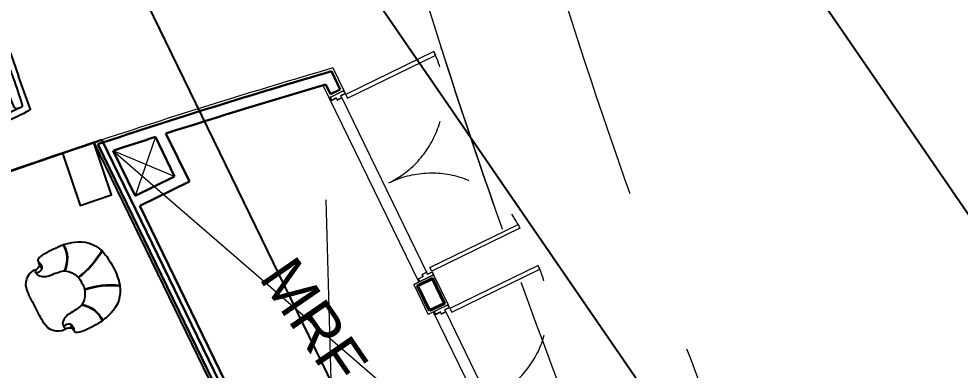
# Model space of a CAD drawing. Header units: millimetres. Extents: x 32582 to 41721, y -247935 to -234947.
# Drawn here: x 39140 to 39995, y -243514 to -243196 of the extents above; entities that cross this region are included whole.
import ezdxf

# ---------------------------------------------------------------- set-up
doc = ezdxf.new("R2010")
doc.units = ezdxf.units.MM
doc.header["$LTSCALE"] = 300
doc.header["$MEASUREMENT"] = 0
for name, pattern in [('DGN Style 2', [4.165224211938893, 2.499134527163335, -1.666089684775558]), ('DGN Style 4', [1.9026549028481765, 0.9507332431471213, -0.4753666215735606, 0.001188416553933902, -0.4753666215735606]), ('TDME_FASHION_L3$0$DGN Style 2', [4.165224211938892, 2.499134527163334, -1.666089684775558]), ('TDME_Fave_column_LGM$0$HIDDENX2', [0.75, 0.5, -0.25]), ('TDME_Fave_Core_L3$0$DGN Style 2', [4.165224211938893, 2.499134527163335, -1.666089684775558])]:
    doc.linetypes.add(name, pattern=pattern)
for name, color, linetype in [('1', 1, 'Continuous'), ('I-FURNITURE', 2, 'Continuous'), ('ID-facade', 1, 'Continuous')]:
    doc.layers.add(name, color=color, linetype=linetype)
for name, color, linetype, lineweight in [('A-_RALG----_E-', 9, 'Continuous', 0), ('MINORTEXT', 1, 'Continuous', 13), ('STRUCTURES', 3, 'DGN Style 2', 0), ('TDME_FASHION_L3$0$A-_CONC----_E-', 3, 'Continuous', 40), ('TDME_FASHION_L3$0$A-_DOOR----_E-', 1, 'Continuous', 13), ('TDME_FASHION_L3$0$A-_FLORPATT_E-', 8, 'Continuous', 13), ('TDME_FASHION_L3$0$A-_FNSH----_E-', 7, 'Continuous', 13), ('TDME_FASHION_L3$0$A-_SLABOPEN_E-', 8, 'TDME_FASHION_L3$0$DGN Style 2', 0), ('TDME_FASHION_L3$0$A-_WALL----_E-', 1, 'Continuous', 30), ('TDME_Fave_column_LGM$0$A-_SLABEDGE_E-', 2, 'Continuous', 13), ('TDME_Fave_Core_L3$0$A-_SLABOPEN_E-', 8, 'TDME_Fave_Core_L3$0$DGN Style 2', 0)]:
    doc.layers.add(name, color=color, linetype=linetype, lineweight=lineweight)
doc.layers.add('LEASE LINE', color=7, linetype='DGN Style 4', lineweight=30, true_color=0xf60929)
doc.styles.add('MINORTEXT', font='arial.ttf', dxfattribs={"height": 0.36})

# ---------------------------------------------------------------- blocks, each defined once
blk = doc.blocks.new('TDME_FASHION_L3$0$Doors_MR')
at = {"layer": 'TDME_FASHION_L3$0$A-_DOOR----_E-', "extrusion": (-3.1999e-12, -2.0425e-12, -1)}
for p, q in [((0, 0), (30.00000047683716, 9.536743164e-07)), ((7.842954432523458e-23, -11.99999928474426), (0, 0)), ((0, 0), (0, 0)), ((30.00000047683716, 9.536743164e-07), (30.00000047683716, -46.9999988079071)), ((1860.00000333786, 7.152557373000118e-07), (1830.00000333786, 7.152557373000118e-07)), ((1830.00000333786, 7.152557373000118e-07), (1830.00000333786, -46.9999988079071)), ((1860.000003814697, -11.99999833106994), (1860.00000333786, 7.152557373000118e-07)), ((1860.00000333786, 7.152557373000118e-07), (1860.00000333786, 7.152557373000118e-07)), ((2, -12.00000023841858), (7.842954432523458e-23, -11.99999928474426)), ((27.99999952316284, -1.999998807907104), (1.899999618530273, -2)), ((1.899999618530273, -2), (1.999998092651367, -2.000000238418579)), ((1.999998092651367, -2.000000238418579), (2, -12.00000023841858)), ((28.00000095367432, -48.99999785423279), (27.99999952316284, -1.999998807907104)), ((48.00000095367432, -48.99999737739562), (28.00000095367432, -48.99999785423279)), ((30.00000047683716, -46.9999988079071), (50.00000190734863, -46.99999833106994)), ((48.00000238418579, -90.99999761581421), (48.00000095367432, -48.99999737739562)), ((50.00000190734863, -46.99999833106994), (50.00000238418579, -92.99999856948851)), ((1830.00000333786, -46.9999988079071), (1810.000002861023, -46.9999997615814)), ((1810.000002861023, -46.9999997615814), (1810.000004291534, -92.99999976158142)), ((1812.000004291534, -90.99999904632568), (1812.00000333786, -48.99999856948853)), ((1812.00000333786, -48.99999856948853), (1832.000004291534, -48.99999833106995)), ((1832.000004291534, -48.99999833106995), (1832.000003814697, -1.999999046325683)), ((1832.000003814697, -1.999999046325683), (1858.10000371933, -1.999999284744262)), ((1858.10000371933, -1.999999284744262), (1858.000004291534, -1.999999284744262)), ((1858.000004291534, -1.999999284744262), (1858.00000333786, -11.99999976158142)), ((1858.00000333786, -11.99999976158142), (1860.000003814697, -11.99999833106994)), ((5.245208740200001e-06, -139.9999997615814), (5.245208740200001e-06, -127.9999997615814)), ((5.245208740200001e-06, -127.9999997615814), (2.000004768371582, -127.9999997615814)), ((30.0000057220459, -139.9999988079071), (5.245208740200001e-06, -139.9999997615814)), ((2.000004291534423, -137.9999990463257), (1.900005340576171, -138.0000007152557)), ((1.900005340576171, -138.0000007152557), (28.00000476837158, -137.9999992847442)), ((2.000004768371582, -127.9999997615814), (2.000004291534423, -137.9999990463257)), ((28.00000476837158, -137.9999992847442), (28.00000429153442, -90.99999833106995)), ((28.00000429153442, -90.99999833106995), (48.00000238418579, -90.99999761581421)), ((50.00000238418579, -92.99999856948851), (30.00000286102295, -92.99999856948851)), ((30.00000286102295, -92.99999856948851), (30.0000057220459, -139.9999988079071)), ((1810.000004291534, -92.99999976158142), (1830.00000333786, -92.99999904632568)), ((1832.000002861023, -90.99999880790709), (1812.000004291534, -90.99999904632568)), ((1830.00000333786, -92.99999904632568), (1830.00000333786, -139.9999990463257)), ((1830.00000333786, -139.9999990463257), (1860.000003814697, -139.9999992847442)), ((1832.000004291534, -137.9999997615814), (1832.000002861023, -90.99999880790709)), ((1858.100003242492, -137.9999997615814), (1832.000004291534, -137.9999997615814)), ((1860.00000333786, -127.9999990463257), (1858.00000333786, -127.9999992847442)), ((1858.00000333786, -127.9999992847442), (1858.000004291534, -137.9999985694885)), ((1858.000004291534, -137.9999985694885), (1858.100003242492, -137.9999997615814)), ((1860.000003814697, -139.9999992847442), (1860.00000333786, -127.9999990463257))]:
    blk.add_line(p, q, dxfattribs=at)
at = {"layer": 'TDME_FASHION_L3$0$A-_DOOR----_E-'}
for p, q in [((37.99998449036949, -1029.964439421324, 1.2261058e-09), (37.94444580911654, -139.9999956779825, 1.2261058e-09)), ((37.94444580911654, -139.9999956779825, 1.2261058e-09), (75.94444580905832, -139.9999964717089, 1.2261058e-09)), ((75.94444580905832, -139.9999964717089, 1.2261058e-09), (75.99998449036947, -1029.964440214992, 1.2261058e-09)), ((1784.055561068117, -139.9999997430705, 1.2261058e-09), (1784.000019263457, -1029.964443486159, 1.2261058e-09)), ((1822.055561068058, -139.9999990827059, 1.2261058e-09), (1784.055561068117, -139.9999997430705, 1.2261058e-09)), ((1822.000019263457, -1029.964442825852, 1.2261058e-09), (1822.055561068058, -139.9999990827059, 1.2261058e-09)), ((75.99998449036947, -1029.964440214992, 1.2261058e-09), (37.99998449036949, -1029.964439421324, 1.2261058e-09)), ((1784.000019263457, -1029.964443486159, 1.2261058e-09), (1822.000019263457, -1029.964442825852, 1.2261058e-09))]:
    blk.add_line(p, q, dxfattribs=at)
at = {"layer": 'TDME_FASHION_L3$0$A-_DOOR----_E-', "linetype": 'TDME_FASHION_L3$0$DGN Style 2', "extrusion": (3.199864532032771e-12, -2.0424931056149e-12, -1)}
blk.add_ellipse((27.96633720397949, -137.9838325977325), major_axis=(885.7904210378176, -172.1829796829778, 3.1860919e-09), ratio=0.988071411081652, start_param=6.091196103785716, end_param=7.653103424632237, dxfattribs=at)
at = {"layer": 'TDME_FASHION_L3$0$A-_DOOR----_E-', "linetype": 'TDME_FASHION_L3$0$DGN Style 2'}
blk.add_ellipse((1832.033669948578, -137.9838359355926), major_axis=(-885.7904216420972, -172.1829765742794, 3.1860919e-09), ratio=0.988071411081652, start_param=6.091196103785716, end_param=7.653103424632237, dxfattribs=at)
blk = doc.blocks.new('4848_TRM_FN$0$arm')
at = {"color": 1}
for p, q in [((-11495.44560576064, 70016.07021277284), (-11495.44560576062, 69769.8425721471)), ((-11495.44560576059, 69423.61493152133), (-11495.44560576062, 69769.84257214706))]:
    blk.add_line(p, q, dxfattribs=at)
blk.add_lwpolyline([(-11262.29103287705, 69974.85877886642, -0.6317921698208526), (-11235.20876138982, 69967.56476645323, -0.1340860306548393), (-11291.34973787031, 69577.02678399123, -0.7110587868945374), (-11327.16693870786, 69584.3284554783, -0.1514434764027745)], format="xyb", close=True, dxfattribs=at)
for centre, radius, start, end in [((-11479.44560576063, 70016.07021277284), 15.99999999999988, 98.44663101991185, 180), ((-10959.99210856921, 66518.04011428061), 3552.388907584802, 90.29477039866708, 98.44663101990001), ((-10978.18573781199, 70054.38222125269), 15.99999999999988, 12.22597136324732, 90.29477039866708), ((-11137.38384920082, 70019.8868283061), 178.8925130394611, 359.3964538574226, 12.22597136315142), ((-7814.545644913325, 69735.34537421852), 3623.746983569121, 176.4772811129373, 179.4545497489805), ((-11415.4456057606, 69958.00402361063), 15.99999999999988, 95.75806394925503, 180), ((-10811.88760381426, 63972.51516645463), 6031.84234507804, 91.54073930147423, 95.7580639492194), ((-11393.51241058141, 69843.29082432312), 132.7362066174081, 77.19101673126006, 100.2144244530187), ((-11367.63183175001, 69957.122004475), 15.99999999999988, 8.200590462723289, 77.19101673128336), ((-12518.96509278641, 69791.2002355968), 1179.2275406628, 358.9622266735145, 8.200590462772274), ((-10974.50037354679, 70018.1709719102), 15.99999999999988, 271.5407393014384, 359.3964538574703), ((-10949.42476842127, 69803.14068555845), 200.5561102753724, 85.64391847784279, 97.05865191057813), ((-10932.5951244052, 69979.1705988177), 23.99999999999982, 5.917823622531678, 93.81407483433405), ((-13503.94363055391, 69712.6391138389), 2609.12517541664, 1.256275242847015, 5.917823622531678), ((-2946.246405690481, 69822.62148506334), 8492.046031253816, 180.3561012758082, 182.3009408497753), ((-14082.61614505562, 69737.19705869022), 2742.879445564689, 354.6254215797949, 0.6819455032561571), ((-16536.11549480861, 69853.85410838043), 5641.295483790318, 355.976611911224, 359.1467058567546), ((-11415.44560576057, 69481.68112068354), 15.99999999999988, 180, 264.2419360507449), ((-11393.51241058141, 69596.39431997105), 132.7362066174081, 259.7855755469813, 282.8089832687622), ((-10811.88760381508, 75467.16997783963), 6031.84234507804, 264.2419360507806, 268.4592606985378), ((-11367.63183174996, 69482.56313981918), 15.99999999999988, 282.8089832687166, 351.7994095372767), ((-10932.59512440518, 69460.51454547652), 23.99999999999982, 266.1859251656779, 354.0821763774683), ((-11479.44560576059, 69423.61493152133), 15.99999999999988, 180, 261.5533689801), ((-10959.99210856967, 72921.64503001362), 3552.388907584802, 261.5533689801118, 269.7052296013449), ((-10978.18573781194, 69385.30292304156), 15.99999999999988, 269.7052296013329, 347.7740286367527), ((-10949.42476842127, 69636.54445873578), 200.5561102753724, 262.9413480894337, 274.3560815221691), ((-10974.50037354674, 69421.51417238402), 15.99999999999988, 0.603546142529696, 88.45926069857354), ((-11137.38384920077, 69419.7983159881), 178.8925130394611, 347.7740286368485, 0.603546142577461)]:
    blk.add_arc(centre, radius, start, end, dxfattribs=at)
blk = doc.blocks.new('A$C5ED46BB0')
at = {"layer": '1', "color": 1, "linetype": 'Continuous'}
blk.add_line((384.7143687448797, 478.6485025416528), (405.0515008130942, 478.6476356069011), dxfattribs=at)
for centre, radius, start, end in [((308.0188079828043, 499.4966634201837), 288.2363591753516, 108.8763352420021, 162.0641787355642), ((217.1211716123878, 773.0000841957606), 2.47680268503434, 18.08048896751484, 198.0804889674901), ((-417.0689818423625, 356.2081938907802), 756.4995704799138, 8.713086735933773, 33.36233767606597), ((386.6384253557935, 171.335925555989), 625.1949405496005, 89.447133967271, 105.5082429100715), ((-411.0806875614219, 355.8091086259299), 756.4995704799138, 8.86926549701986, 33.53811562246491), ((398.8943339992883, 135.514088671443), 661.0169677300429, 74.92027239226589, 90.53943157572783), ((1201.422778873605, 355.8091086259299), 756.4995704799138, 146.4618843775351, 171.1307345029801), ((1207.411073154546, 356.2081938907802), 756.4995704799138, 146.637662323934, 171.2869132640662), ((573.2209196997953, 773.0000841957606), 2.47680268503434, 341.9195110325099, 161.9195110324852), ((482.3232833293787, 499.4966634201837), 288.2363591753516, 17.93582126443586, 71.12366475799794), ((685.7570261778837, 366.828354330607), 688.5437976262473, 161.2406869129142, 169.7106585055949), ((104.5850651342994, 366.828354330607), 688.5437976262473, 10.28934149440512, 18.75931308708576), ((515.1036304760397, 404.4310727269437), 513.9595418294032, 171.0729751763405, 180.2097471846177), ((8.536424099226451, 486.885153693479), 2.940996239266989, 94.88079991432647, 246.6292550058341), ((20.61090020566803, 234.1426893210992), 250.3931039299243, 37.12317988068224, 93.0312881718708), ((20.61090020566803, 234.1426893210992), 255.9696799410094, 37.60565785074306, 92.75980622221596), ((384.7143687448797, 287.150664332516), 191.4978382091373, 89.99607913560214, 149.1802037005656), ((405.6277225673034, 287.150664332516), 191.4978382091373, 30.81979629943445, 90.17240468464644), ((769.7311911065148, 234.1426893210992), 255.9696799410094, 87.24019377778406, 142.3943421492569), ((769.7311911065148, 234.1426893210992), 250.3931039299243, 86.96871182812922, 142.8768201193178), ((781.8056672129566, 486.885153693479), 2.940996239266989, 293.3707449941659, 85.11920008567354), ((275.2384608361433, 404.4310727269437), 513.9595418294032, 359.7902528153822, 8.927024823659492), ((774.4100415443077, 360.2950148067926), 774.4161391370628, 176.8722095457439, 184.8479960705879), ((761.3950403322164, 239.1884780653322), 560.5047213700086, 164.8936358499819, 178.5750871006314), ((28.94705097996666, 239.188478065332), 560.5047213700085, 1.424912899368658, 15.10636415001809), ((15.93204976787547, 360.2950148067926), 774.4161391370628, 355.1520039294121, 3.127790454256069), ((164.2116357047097, 299.1366923736423), 161.504168488207, 181.5219625053804, 209.0181486314881), ((626.1304556074732, 299.1366923736418), 161.5041684882072, 330.9818513685119, 358.4780374946197), ((36.19215389095802, 231.3153252542515), 16.88879050330972, 218.5374077042029, 288.0733895719567), ((76.03105442841161, 147.1629888509001), 76.3825808169487, 59.6569940233533, 116.9347244905173), ((73.28390330091156, 46.34618825760867), 172.1880536648567, 76.5442433825742, 100.3340303790173), ((60.4248894313248, 216.7138484181942), 6.255844113696832, 173.010044704191, 252.1016223527563), ((75.22615104427041, 323.7169189964977), 114.1874768758671, 261.5781813723997, 287.3553052673132), ((-3.513086792130252, 147.0640960775718), 101.1443062408895, 2.903558127421923, 38.14215588253222), ((75.28657304808826, 178.4922135642746), 52.37764412821211, 329.2085686656823, 41.33040826515006), ((75.28839893871918, 255.7070268307609), 125.8017139854403, 307.0922083062513, 358.8246152448348), ((715.053692373464, 255.7070268307609), 125.8017139854403, 181.1753847551652, 232.9077916937487), ((715.0555182640951, 178.4922135642746), 52.37764412821211, 138.6695917348499, 210.7914313343177), ((714.3110368837713, 147.1629888509001), 76.3825808169487, 63.06527550948269, 120.3430059766467), ((717.0581880112715, 46.34618825760867), 172.1880536648567, 79.6659696209827, 103.4557566174258), ((715.115940267913, 323.7169189964977), 114.1874768758671, 252.6446947326868, 278.4218186276003), ((793.855178104313, 147.0640960775718), 101.1443062408895, 141.8578441174678, 177.0964418725781), ((729.9172018808581, 216.7138484181942), 6.255844113696832, 287.8983776472437, 6.989955295809006), ((754.149937421225, 231.3153252542515), 16.88879050330972, 251.9266104280433, 321.4625922957971), ((93.92519179383203, 149.3723751060186), 3.94899349888973, 48.55626404119092, 185.8455073826219), ((240.1772693473504, 153.4981519692894), 150.2487807838439, 181.72695400109, 267.27427199285), ((116.69945968406, 282.8699494802459), 132.0850267103312, 261.220474986607, 285.1229813650784), ((550.1648219648328, 153.4981519692894), 150.2487807838439, 272.72572800715, 358.27304599891), ((673.6426316281227, 282.8699494802459), 132.0850267103312, 254.877018634909, 278.779525013393), ((696.416899518351, 149.3723751060186), 3.94899349888973, 354.154492617378, 131.4437359588091), ((342.3063188913929, 1740.991327391808), 1741.004646470722, 266.4014659889381, 271.6577146555105), ((444.6125349463118, 1851.668167562851), 1851.681493424957, 268.3925861159649, 273.4893022857874)]:
    blk.add_arc(centre, radius, start, end, dxfattribs=at)

msp = doc.modelspace()

# ---------------------------------------------------------------- linework, layer by layer
at = {"layer": 'A-_RALG----_E-', "color": 254, "lineweight": 0}
for radius in [6701.000000059925, 6696.000000022323, 6676.000000005047]:
    msp.add_arc((41131.41747858759, -249096.8128497521), radius, 103.4529851235632, 128.2580742195036, dxfattribs=at)
at = {"layer": 'Defpoints'}
for points in [[(38913.02887125278, -241789.1044501891), (41721.31615742048, -245871.4591330082), (38722.2714256906, -247934.5280834379), (35913.9841395229, -243852.1734006188)], [(36609.0887843854, -243935.9761029565), (38743.50861396889, -247038.7422726857), (41035.51721807789, -245462.0496227807), (38901.0973884944, -242359.2834530514)]]:
    msp.add_lwpolyline(points, close=True, dxfattribs=at)
at = {"layer": 'Defpoints', "color": 4}
msp.add_lwpolyline([(38576.95465956643, -246828.308293001), (36978.74313580249, -243546.5537976584), (38963.50707652167, -242579.9755217666), (40561.7186002856, -245861.7300171092)], close=True, dxfattribs=at)
at = {"layer": 'I-FURNITURE', "color": 1, "elevation": -0.005431830597408253}
msp.add_lwpolyline([(39738.70132848179, -244854.7904122388), (39966.64042130933, -245323.4591682082), (39833.64765377112, -245388.2455695892), (39830.77357447754, -245469.7171089001, 0.1156576290123047), (38210.57840875968, -245803.4209340001), (38147.05940565324, -245664.8406647434), (38333.34063196356, -245575.418550341), (38132.60933888092, -245157.26168071), (38071.23675957206, -245186.4105032262), (37710.62539922791, -244432.5171177649), (37554.15827162984, -244507.6273238332), (37463.96924352674, -244319.7484867639), (37523.77090696207, -244273.9718135124), (37473.78602513636, -244208.8432629604, -0.0779813252234119), (39208.31256822595, -243307.8865672416), (39417.65506621228, -243737.7487435573), (39240.00870064049, -243824.2623657774), (39374.4580636253, -244106.3790018244), (39300.39924494817, -244142.4033894778), (39433.81367252824, -244416.6762290164), (39508.00171570721, -244380.5890649652), (39664.31133612348, -244701.9306049171)], format="xyb", dxfattribs=at)
at = {"layer": 'ID-facade', "color": 3, "elevation": -0.005431830597408173}
msp.add_lwpolyline([(39208.31256822719, -243307.8865672448), (39179.89082833778, -243317.4888951739), (39195.89470821965, -243364.8584616563), (39224.31644810906, -243355.2561337271)], close=True, dxfattribs=at)
at = {"layer": 'LEASE LINE'}
msp.add_lwpolyline([(37470.98380260129, -244216.7796739074, -0.0810313692429594), (39215.4951569401, -243305.5054275877), (39427.68183079525, -243741.2078226034), (39247.78775688013, -243828.8160768255), (39384.59937855644, -244109.7439438604), (39310.42434167922, -244145.8671209243), (39437.27740398797, -244406.6511322894), (39504.70384265283, -244373.84951179)], format="xyb", dxfattribs=at)
at = {"layer": 'STRUCTURES', "color": 3, "ltscale": 0.3}
for centre, radius, start, end in [((41205.58709459956, -249058.3183736027), 6680, 104.2111062519699, 129.4272226652876), ((45477.48500442511, -241310.6132290907, 7.088439795824128e-09), 6132.888995139205, 193.8607147050126, 212.7698848794823), ((45477.48500391353, -241310.6132292159), 6252.888994612957, 193.8927565565424, 212.8232490076096)]:
    msp.add_arc(centre, radius, start, end, dxfattribs=at)
at = {"layer": 'TDME_FASHION_L3$0$A-_CONC----_E-', "elevation": 1.030669925271212e-07}
msp.add_lwpolyline([(39513.27417302826, -243460.3841016292), (39526.75980768775, -243453.8166099526), (39515.8138488511, -243431.3402665748), (39502.32821413507, -243437.9077583563)], close=True, dxfattribs=at)
at = {"layer": 'TDME_FASHION_L3$0$A-_FLORPATT_E-'}
for p, q in [((39433.4928839965, -243267.3270117903, -0.0002071506996148133), (39510.55237835907, -243425.5604925267, -0.0002071507124142859)), ((39528.08117923562, -243461.5539829975, -0.001283738957761351), (39605.19834544513, -243619.9775873425, -0.001283738945490311))]:
    msp.add_line(p, q, dxfattribs=at)
at = {"layer": 'TDME_FASHION_L3$0$A-_FNSH----_E-'}
for p, q in [((39425.51073283063, -243240.2027231066, 1.031989377596389e-07), (39435.5289497917, -243260.7740484982, 1.031989377596389e-07)), ((39416.45825728109, -243255.8736170671, 1.024512791912492e-07), (39422.04316184822, -243267.3416149355, 1.024512791912492e-07)), ((39416.45825728109, -243255.8736170671), (39503.48109215302, -243434.5656004374, 4.773102107651889e-08)), ((39422.04314229448, -243267.341618939, -0.0002071507366522642), (39435.52895024313, -243260.7740483338, -0.0002071507060152269)), ((39417.65514033909, -243737.7487074616, 1.126357843994619e-07), (39208.3126518361, -243307.8865394858, 1.126357843994619e-07)), ((39516.96712167811, -243427.9979227089, -0.001283739102659467), (39498.98607210762, -243436.7546776925, -0.001283739102659467)), ((39498.98614775708, -243436.7546319746, 1.167129328048723e-07), (39516.96722561213, -243427.9978726862, 1.167129328048723e-07)), ((39516.96688868736, -243427.9980368542, 1.031989377596389e-07), (39530.10202715837, -243454.9696534531, 1.031989377596389e-07)), ((39498.9860686075, -243436.7546704557, 1.13545581290473e-07), (39512.12105284323, -243463.7263717954, 1.072108768961001e-07)), ((39530.10227211491, -243454.969534228, -0.001283739102659467), (39512.12105284323, -243463.7263717954, -0.001283739102659467)), ((39516.61624519298, -243461.5372171583, 5.493550099728472e-08), (39604.62212441199, -243642.2477758866, 1.032057105752805e-07))]:
    msp.add_line(p, q, dxfattribs=at)
msp.add_arc((41131.41747899224, -249096.8128495661), 6100, 106.2397247280616, 108.3766976359276, dxfattribs=at)
at = {"layer": 'TDME_FASHION_L3$0$A-_SLABOPEN_E-'}
for p, q in [((39264.20542664475, -243302.7490423759), (39245.75681199595, -243356.2247248038, 1.126357843994619e-07)), ((39264.20542664475, -243302.7490423759), (39245.75681199595, -243356.2247248038, 1.126357843994619e-07)), ((39281.71896058517, -243338.7111909518, 1.126357843883596e-07), (39225.80878053945, -243315.2635988333)), ((39281.71896058517, -243338.7111909518, 1.126357843883596e-07), (39225.80878053945, -243315.2635988333))]:
    msp.add_line(p, q, dxfattribs=at)
at = {"layer": 'TDME_FASHION_L3$0$A-_WALL----_E-'}
for p, q in [((39424.18619931804, -243243.1928065693, 1.031989377596389e-07), (39432.18671924146, -243259.6210093172, 1.031989377596389e-07)), ((39418.89130787548, -243255.1597989745, 1.031989377596389e-07), (39423.1961806067, -243263.9993897853, 1.031989377596389e-07)), ((39423.19618107462, -243263.9993895702, -0.0002071507315460931), (39432.18671969759, -243259.6210091039, -0.0002071507111213979)), ((39281.71896058517, -243338.7111909518, 1.126357843883596e-07), (39264.20542663886, -243302.7490423768, 1.126357843883596e-07)), ((39281.71896058517, -243338.7111909518, 1.126357843883596e-07), (39264.20542663886, -243302.7490423768, 1.126357843883596e-07)), ((39295.08788122496, -243343.3233446317, 1.126357851433113e-07), (39273.82310585261, -243299.6584273439, 1.126357851433113e-07)), ((39295.08788122496, -243343.3233446317, 1.126357851433113e-07), (39273.82310585261, -243299.6584273439, 1.126357851433113e-07)), ((39420.99737046569, -243738.9017457902, 1.126357843994619e-07), (39211.81069357729, -243309.3595202125, 1.126357843994619e-07)), ((39427.68183079525, -243741.2078226034, 1.126357843994619e-07), (39215.4951569401, -243305.5054275877, 1.126357843994619e-07)), ((39245.75681199595, -243356.2247248038, 1.126357843994619e-07), (39225.80878053945, -243315.2635988333, 1.126357843994619e-07)), ((39245.75681199595, -243356.2247248038, 1.126357843994619e-07), (39225.80878053945, -243315.2635988333, 1.126357843994619e-07)), ((39245.75681199595, -243356.2247248038, 1.126357843994619e-07), (39225.80878053945, -243315.2635988333, 1.126357843994619e-07)), ((39281.71896057339, -243338.7111909536), (39245.75681197357, -243356.2247248554, 1.12635784166315e-07)), ((39281.71896057339, -243338.7111909536), (39245.75681197357, -243356.2247248554, 1.12635784166315e-07)), ((39295.08788122496, -243343.3233446317, 1.126357851433113e-07), (39250.13519545603, -243365.2152620119, 1.126357846104042e-07)), ((39295.08788122496, -243343.3233446317, 1.126357851433113e-07), (39250.13519545603, -243365.2152620119, 1.126357846104042e-07)), ((39429.98790757466, -243734.5233622726, 1.126357843994619e-07), (39250.13519549019, -243365.2152619585, 1.126357843994619e-07)), ((39515.8138488511, -243431.3402665748, 1.031989377263322e-07), (39526.75979805121, -243453.8166144889, 1.031989377263322e-07))]:
    msp.add_line(p, q, dxfattribs=at)
for radius, start, end in [(6097.5, 106.2595327695426, 108.3498671899914), (6087.5, 106.3389116161571, 107.7671232748123), (6087.5, 107.862205653181, 108.242308967598), (6087.5, 107.862205653181, 108.242308967598), (6087.5, 107.862205653181, 108.242308967598)]:
    msp.add_arc((41131.41747899224, -249096.8128495661), radius, start, end, dxfattribs=at)
at = {"layer": 'TDME_Fave_column_LGM$0$A-_SLABEDGE_E-', "linetype": 'TDME_Fave_column_LGM$0$HIDDENX2'}
for centre, radius, start, end in [((41133.81643572131, -249096.1283702693, 1.728924133842482e-08), 6688.000000022162, 105.3072938801086, 128.2850396692509), ((45476.36347971972, -241307.8170586628, 1.728924133842482e-08), 6252.888994612957, 193.7003729403382, 224.8436447875484)]:
    msp.add_arc(centre, radius, start, end, dxfattribs=at)
at = {"layer": 'TDME_Fave_Core_L3$0$A-_SLABOPEN_E-', "lineweight": 0, "ltscale": 0.5}
for p, q in [((39429.98790759234, -243734.52336227, 1.126357843961673e-07), (39416.45825728109, -243255.8736170671)), ((39225.80878053945, -243315.2635988333, 1.126357843994619e-07), (39609.79865244765, -243646.9556891542, 1.126357843981312e-07))]:
    msp.add_line(p, q, dxfattribs=at)

# ---------------------------------------------------------------- block references
at = {"layer": 'I-FURNITURE', "color": 2, "xscale": -0.08999999999745821, "yscale": 0.09000000000232831, "zscale": 0.09000000000000001, "rotation": 19.55304750067743}
msp.add_blockref('4848_TRM_FN$0$arm', (40266.58947448361, -249511.046917007), dxfattribs=at)
at = {"layer": 'I-FURNITURE', "xscale": -0.1, "yscale": 0.1, "zscale": 0.1, "rotation": 297.3678840557575}
msp.add_blockref('A$C5ED46BB0', (39173.29878272707, -243492.4484200801), dxfattribs=at)
at = {"layer": 'TDME_FASHION_L3$0$A-_WALL----_E-', "yscale": 0.1, "zscale": 0.1}
for p, xscale, rotation in [((39504.38036775799, -243434.1276557632, -0.0002071507154099008), 0.1, 115.9660204883737), ((39517.51552471884, -243461.0992721834, -0.001283738960645433), -0.1, 115.9660548492186)]:
    msp.add_blockref('TDME_FASHION_L3$0$Doors_MR', p, dxfattribs=dict(at, xscale=xscale, rotation=rotation))

# ---------------------------------------------------------------- texts
at = {"layer": 'MINORTEXT', "insert": (39390.43736484148, -243408.0897341086), "char_height": 40, "attachment_point": 1, "rotation": 304.52442053393094, "style": 'MINORTEXT'}
msp.add_mtext('MRF-2A', dxfattribs=at)

doc.saveas('drawing.dxf')
